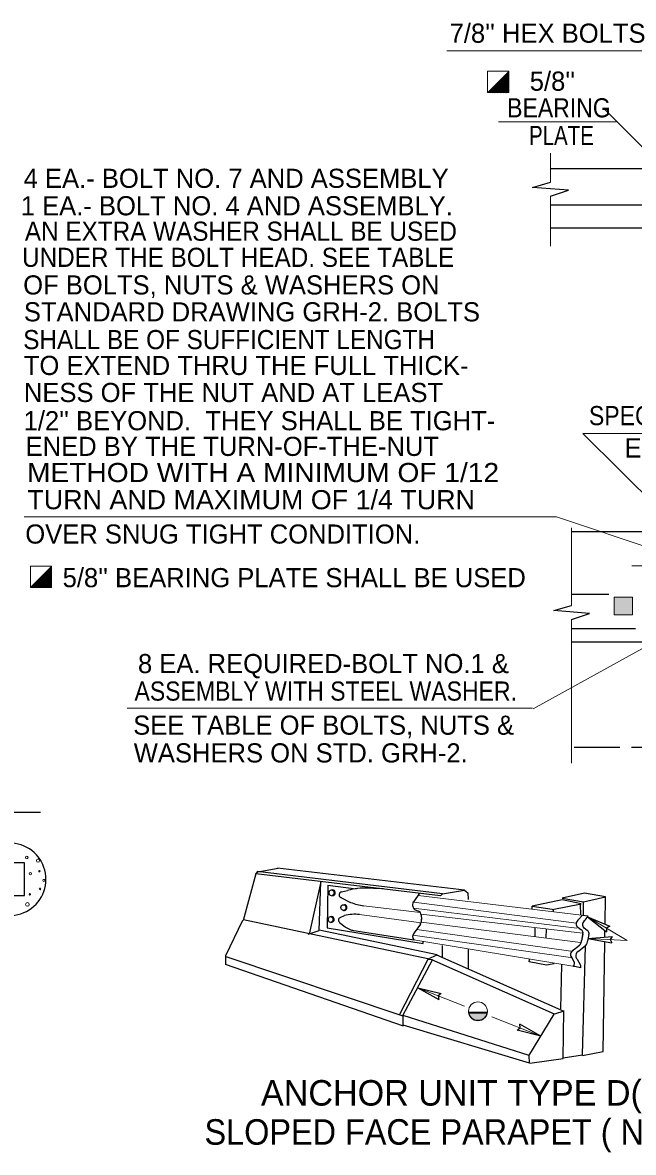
# Model space of a CAD drawing. Extents: x 569 to 948, y 15 to 283.
# Drawn here: x 702.3 to 745.5, y 85.4 to 165.1 of the extents above; entities that cross this region are included whole.
import ezdxf

# ---------------------------------------------------------------- set-up
doc = ezdxf.new("R2010")
doc.units = 0
doc.header["$LTSCALE"] = 0.54
doc.linetypes.add('LONG_DASHED', pattern=[7.5, 6, -1.5])
doc.layers.add('1', color=7, linetype='Continuous', lineweight=13)
doc.layers.add('2', color=7, linetype='Continuous', lineweight=13)

msp = doc.modelspace()

# ---------------------------------------------------------------- hatches: boundary and pattern name
at = {"layer": '1'}
for points in [[(744.1073, 123.3092), (745.3845, 123.3092), (745.3845, 124.5655), (744.1073, 124.5655)], [(733.8201, 95.2666), (735.1291, 95.2666), (735.0997, 95.1353), (735.0171, 94.9637), (734.9061, 94.8385), (734.7996, 94.7484), (734.6704, 94.7024), (734.5088, 94.6658), (734.3268, 94.6885), (734.1839, 94.7332), (734.0713, 94.8031), (733.9777, 94.8868), (733.9843, 94.8834), (733.9026, 94.9947), (733.8487, 95.1118)]]:
    msp.add_hatch(color=256, dxfattribs=at).paths.add_polyline_path(points)

# ---------------------------------------------------------------- linework, layer by layer
for points in [[(744.1073, 123.3092), (745.3845, 123.3092), (745.3845, 124.5655), (744.1073, 124.5655)], [(733.8201, 95.2666), (735.1291, 95.2666), (735.0997, 95.1353), (735.0171, 94.9637), (734.9061, 94.8385), (734.7996, 94.7484), (734.6704, 94.7024), (734.5088, 94.6658), (734.3268, 94.6885), (734.1839, 94.7332), (734.0713, 94.8031), (733.9777, 94.8868), (733.9843, 94.8834), (733.9026, 94.9947), (733.8487, 95.1118)]]:
    msp.add_lwpolyline(points, close=True, dxfattribs=at)
at = {"layer": '2'}
for p, q in [((732.2712, 163.1287), (746.8067, 163.1287)), ((747.2814, 155.1302), (743.4734, 158.9689)), ((735.9383, 158.1071), (744.2484, 158.1071)), ((739.5939, 155.9015), (739.5939, 153.8489)), ((739.5939, 149.3294), (739.5939, 152.8673)), ((741.8946, 136.1134), (749.5294, 128.5404)), ((756.7682, 136.1134), (741.8946, 136.1134)), ((740.033, 130.2353), (702.4252, 130.2353)), ((749.6474, 127.0021), (740.033, 130.2353)), ((741.0751, 129.458), (741.0751, 123.9734)), ((745.3473, 126.7651), (749.1743, 126.7651)), ((738.3695, 116.6873), (753.0267, 124.7574)), ((741.0751, 112.8346), (741.0751, 122.9911)), ((738.3393, 116.728), (709.7039, 116.728)), ((741.4345, 101.5586), (729.9407, 103.0316)), ((741.8027, 102.1111), (730.2437, 103.5097)), ((726.1082, 102.1561), (730.459, 101.5788)), ((726.417, 102.7781), (730.4053, 102.3135)), ((741.4608, 101.1904), (729.9147, 102.6172)), ((741.8553, 100.8484), (730.4665, 102.19)), ((741.7237, 100.191), (730.4762, 101.633)), ((741.0136, 99.1388), (729.8772, 100.7148)), ((741.0399, 99.5861), (730.1509, 101.1116)), ((741.1714, 98.5076), (729.9407, 100.375)), ((730.2355, 96.9953), (733.5369, 95.6986)), ((738.9128, 93.587), (735.4625, 94.9422))]:
    msp.add_line(p, q, dxfattribs=at)
at = {"layer": '2', "lineweight": 25}
for p, q in [((735.17, 160.1749), (736.6555, 161.6605)), ((735.2868, 160.1913), (736.6528, 161.5573)), ((735.368, 160.1749), (736.6502, 161.457)), ((735.4568, 160.1715), (736.6569, 161.3717)), ((735.5661, 160.1749), (736.6605, 161.2693)), ((735.6548, 160.1715), (736.6569, 161.1736)), ((735.7746, 160.1749), (736.6605, 161.0609)), ((735.8633, 160.1715), (736.654, 160.9622)), ((735.9623, 160.1749), (736.657, 160.8697)), ((736.0509, 160.1715), (736.6597, 160.7803)), ((736.1603, 160.1749), (736.6502, 160.6648)), ((736.2489, 160.1715), (736.6583, 160.5808)), ((736.3374, 160.1749), (736.6502, 160.4877)), ((736.4262, 160.1715), (736.6574, 160.4028)), ((736.5042, 160.1749), (736.6502, 160.3209)), ((736.5856, 160.1832), (736.6594, 160.2569)), ((739.5833, 154.8265), (755.2681, 154.8265)), ((755.2681, 152.2214), (739.619, 152.2214)), ((755.2681, 150.6155), (739.619, 150.6155)), ((741.0751, 129.1947), (748.6551, 129.1989)), ((702.873, 125.2386), (704.3585, 126.7241)), ((702.9897, 125.2549), (704.3558, 126.6209)), ((703.071, 125.2386), (704.3532, 126.5207)), ((703.1598, 125.2352), (704.3599, 126.4353)), ((703.2691, 125.2386), (704.3635, 126.333)), ((703.3578, 125.2352), (704.3599, 126.2372)), ((703.4776, 125.2386), (704.3635, 126.1246)), ((703.5663, 125.2352), (704.3569, 126.0258)), ((703.6653, 125.2386), (704.36, 125.9333)), ((703.7539, 125.2352), (704.3627, 125.8439)), ((703.8633, 125.2386), (704.3532, 125.7285)), ((703.9519, 125.2352), (704.3613, 125.6445)), ((704.0404, 125.2386), (704.3532, 125.5513)), ((704.1292, 125.2352), (704.3604, 125.4664)), ((704.2072, 125.2386), (704.3532, 125.3846)), ((704.2886, 125.2468), (704.3623, 125.3206)), ((743.7139, 124.7452), (741.0751, 124.7458)), ((741.0751, 122.3442), (745.6152, 122.3442)), ((765.853, 121.3758), (741.0751, 121.3758)), ((624.397, 109.382), (703.5778, 109.382)), ((702.445, 105.8068), (697.2208, 105.8068)), ((702.445, 103.5108), (702.445, 105.8068)), ((718.928, 105.1869), (720.3628, 105.4452)), ((733.5273, 103.873), (720.33, 105.4438)), ((718.7823, 105.0296), (717.8968, 101.7498)), ((731.8312, 103.4915), (718.7765, 105.0455)), ((718.7935, 105.0183), (718.8943, 105.1869)), ((731.9632, 103.6337), (718.8849, 105.1904)), ((723.8665, 104.236), (723.8319, 101.2264)), ((723.8665, 104.236), (725.8698, 103.9802)), ((724.1318, 103.8951), (724.2238, 103.9008)), ((724.8426, 103.759), (725.2738, 103.8584)), ((697.2208, 103.5108), (702.445, 103.5108)), ((724.1478, 103.4882), (724.24, 103.4938)), ((724.8033, 103.3592), (725.4848, 103.0196)), ((730.3488, 103.668), (729.9557, 103.0758)), ((741.75, 102.1111), (741.7237, 102.9264)), ((741.9343, 102.1111), (741.9343, 103.0579)), ((743.4583, 101.482), (743.486, 103.3998)), ((724.7379, 101.9448), (725.043, 102.0884)), ((724.9731, 102.8545), (725.0588, 102.8542)), ((724.9731, 102.4482), (725.0618, 102.4489)), ((730.0041, 102.5225), (730.2804, 102.409)), ((730.4662, 102.1253), (730.4889, 101.8203)), ((738.3045, 102.5319), (738.3045, 102.7422)), ((739.8038, 102.3478), (739.8038, 102.4791)), ((741.8467, 102.0975), (741.5858, 101.8105)), ((730.9453, 99.0242), (717.9267, 101.7812)), ((724.0612, 102.0133), (724.147, 102.0183)), ((724.0778, 101.6075), (724.1637, 101.613)), ((724.7033, 101.6), (725.0898, 101.2943)), ((730.4108, 101.4841), (729.9617, 100.8636)), ((742.217, 101.9928), (743.7863, 101.3295)), ((742.217, 101.9928), (743.5493, 100.9308)), ((725.5744, 101.0588), (729.9452, 100.3659)), ((738.5149, 100.6382), (738.5149, 101.2168)), ((739.3039, 100.5065), (739.3303, 101.1378)), ((741.7496, 101.0825), (741.528, 101.2548)), ((741.8038, 100.3129), (741.8941, 100.7724)), ((741.8103, 100.3129), (741.9005, 100.7724)), ((742.1967, 101.0233), (741.9752, 101.1958)), ((742.2377, 100.2933), (742.3279, 100.7526)), ((742.2508, 100.4792), (743.9486, 100.6221)), ((743.4453, 100.5893), (743.4513, 101.0028)), ((731.9395, 99.9806), (731.9395, 99.1126)), ((733.7807, 99.7176), (733.7807, 98.2972)), ((741.1096, 99.5697), (741.651, 99.9963)), ((741.5567, 99.563), (742.0983, 99.9898)), ((742.2508, 100.4792), (743.9243, 100.159)), ((743.3282, 92.4846), (743.4403, 100.2443)), ((728.9309, 95.0804), (730.9603, 99.0104)), ((741.0358, 99.2353), (741.2737, 98.8088)), ((740.3297, 95.5093), (740.4087, 98.6129)), ((741.2635, 98.8166), (741.2569, 98.4748)), ((730.2288, 96.9997), (731.8845, 96.5985)), ((730.2288, 96.9997), (731.715, 96.1668)), ((738.0942, 92.2214), (729.2041, 95.0359)), ((733.8182, 95.2537), (735.1379, 95.2537)), ((733.8353, 95.2307), (735.1238, 95.2307)), ((738.0678, 92.1952), (739.8563, 95.141)), ((738.1203, 91.6693), (729.2041, 94.352)), ((738.9121, 93.5873), (737.4258, 94.4203)), ((738.9121, 93.5873), (737.2563, 93.9885)), ((738.1203, 91.6955), (738.0942, 92.2214)), ((741.8553, 92.2214), (743.3282, 92.4846))]:
    msp.add_line(p, q, dxfattribs=at)
at = {"layer": '2', "linetype": 'LONG_DASHED', "lineweight": 25}
msp.add_line((756.6577, 113.9553), (741.0751, 113.9553), dxfattribs=at)
at = {"layer": '2'}
for points in [[(735.1603, 160.18), (736.6612, 160.18), (736.6612, 161.6809), (735.1603, 161.6809)], [(702.8633, 125.2437), (704.3642, 125.2437), (704.3642, 126.7446), (702.8633, 126.7446)]]:
    msp.add_lwpolyline(points, close=True, dxfattribs=at)
at = {"layer": '2', "lineweight": 25}
for points in [[(739.5939, 152.8673), (740.8674, 153.2902), (738.3385, 153.4849), (739.5939, 153.8489)], [(741.0911, 122.9964), (742.3646, 123.4193), (739.8357, 123.6141), (741.0911, 123.9781)], [(722.4932, 100.7863), (723.259, 101.042), (723.3724, 104.4813), (722.5498, 100.7863)], [(731.8312, 103.4915), (731.9647, 103.634), (733.5273, 103.873)], [(733.5243, 103.8727), (733.7548, 103.7012), (733.7829, 103.2207)], [(739.7248, 102.5056), (741.7763, 102.9264), (740.4349, 103.1894), (738.3045, 102.7422), (739.7248, 102.5319)], [(742.0465, 101.7623), (742.2623, 102.0571), (741.8521, 102.0983)], [(717.8407, 101.7385), (716.6525, 99.2449), (716.6525, 98.6608)], [(743.7863, 101.3295), (743.5543, 101.1949), (743.5493, 100.9308)], [(730.9663, 99.0337), (731.5976, 99.3229), (723.2599, 101.0588)], [(723.8319, 101.2264), (730.6065, 100.125), (730.6065, 100.2637)], [(743.9486, 100.6221), (743.8058, 100.3949), (743.9243, 100.159)], [(740.4876, 92.0373), (741.8553, 92.2479), (742.0657, 99.9279)], [(716.6308, 98.6531), (729.1913, 94.3109), (729.1913, 94.998), (716.6858, 99.1753)], [(729.1777, 95.0253), (731.2619, 98.9554), (730.9603, 98.9828)], [(731.5448, 99.3229), (740.5402, 95.3514), (739.8826, 95.141), (731.2293, 98.9548)], [(739.8563, 98.6918), (739.3303, 98.5866), (738.0942, 98.8233), (738.1203, 98.9811)], [(741.483, 99.0053), (741.7209, 98.5786), (741.7127, 98.4063), (741.2039, 98.513)], [(731.8845, 96.5985), (731.6773, 96.4282), (731.715, 96.1668)], [(738.1467, 91.6693), (740.4876, 92.0111), (740.5402, 95.3778)], [(737.2563, 93.9885), (737.4635, 94.1589), (737.4258, 94.4203)]]:
    msp.add_lwpolyline(points, dxfattribs=at)
for points in [[(743.486, 103.3998), (742.0131, 103.6628), (740.4349, 103.3208), (741.9343, 103.0579)], [(733.8328, 95.2433), (735.1263, 95.2433), (735.1104, 95.1638), (735.0532, 95.0112), (734.9515, 94.8776), (734.8593, 94.7982), (734.764, 94.7346), (734.6527, 94.6963), (734.5288, 94.6709), (734.3858, 94.6741), (734.2428, 94.7091), (734.1251, 94.7695), (734.0108, 94.8649), (733.9249, 94.9794), (733.8582, 95.1193)]]:
    msp.add_lwpolyline(points, close=True, dxfattribs=at)
at = {"layer": '2'}
msp.add_lwpolyline([(742.3231, 101.9323), (745.0098, 100.3349), (742.2505, 100.48)], dxfattribs=at)
for centre, radius in [((702.6066, 106.1919), 0.0916), ((703.4016, 105.9731), 0.1156), ((703.5062, 105.2214), 0.0506), ((702.8578, 105.0464), 0.0919), ((703.8176, 104.5755), 0.0753), ((703.5442, 103.9743), 0.0588), ((702.654, 102.8753), 0.1267), ((702.8276, 103.5856), 0.05), ((734.477, 95.3303), 0.6653)]:
    msp.add_circle(centre, radius, dxfattribs=at)
at = {"layer": '2', "lineweight": 25}
for centre, radius, start, end in [((701.4092, 104.6505), 2.555, 206.15361, 153.18521), ((724.8942, 103.5524), 0.2131, 104.08379, 245.19537), ((726.4289, 99.8095), 4.2112, 86.48347, 105.94506), ((726.8346, 93.1696), 10.8442, 84.8984, 90.75404), ((726.7417, 105.9803), 3.2166, 246.85598, 264.27805), ((730.2211, 102.8226), 0.3689, 134.55518, 233.69805), ((725.7641, 99.2508), 2.9278, 83.17664, 104.25717), ((730.1722, 102.1366), 0.2925, 356.89804, 69.37284), ((724.8316, 101.7613), 0.2061, 116.91946, 231.53967), ((725.9089, 102.3963), 1.3748, 232.94533, 258.95952), ((729.9921, 101.7571), 0.4998, 325.57119, 8.69532), ((741.7918, 101.5029), 0.3689, 123.71698, 222.85984), ((742.2374, 101.4466), 0.3689, 121.15253, 222.85984), ((730.2285, 100.6022), 0.3689, 134.55518, 219.82759), ((741.6084, 100.8364), 0.2925, 346.05984, 58.53464), ((742.0358, 100.7903), 0.2925, 346.05984, 58.53464), ((741.2977, 100.3431), 0.4998, 314.73298, 357.85711), ((741.7383, 100.3365), 0.4998, 314.73298, 357.85711), ((741.3917, 99.3351), 0.3689, 123.71698, 222.85984), ((741.7534, 99.2562), 0.3689, 123.71698, 222.85984)]:
    msp.add_arc(centre, radius, start, end, dxfattribs=at)
for centre in [(724.1416, 103.693), (724.973, 102.6514), (724.0715, 101.8105)]:
    msp.add_ellipse(centre, major_axis=(0, 0.2032), ratio=0.866237, dxfattribs=at)
for centre, start_param, end_param in [((724.221, 103.6976), 3.2111959, 6.3258487), ((725.0477, 102.6514), 3.2211697, 6.2203004), ((724.1462, 101.8153), 3.240671, 6.2826751)]:
    msp.add_ellipse(centre, major_axis=(0, 0.2032), ratio=0.866237, start_param=start_param, end_param=end_param, dxfattribs=at)

# ---------------------------------------------------------------- texts
at = {"layer": '2'}
for s, height, p in [("7/8'' HEX BOLTS", 1.351, (732.4751, 163.696)), ("5/8''", 1.351, (738.1359, 160.3093)), ('4 EA.- BOLT NO. 7 AND ASSEMBLY', 1.351, (702.3896, 153.4523)), ('1 EA.- BOLT NO. 4 AND ASSEMBLY.', 1.351, (702.1839, 151.5151)), ('OF BOLTS, NUTS & WASHERS ON', 1.351, (702.3545, 145.9273)), ('STANDARD DRAWING GRH-2. BOLTS ', 1.351, (702.4044, 144.0289)), ('TO EXTEND THRU THE FULL THICK-', 1.351, (702.3988, 140.2442)), ('NESS OF THE NUT AND AT LEAST ', 1.351, (702.4043, 138.335)), ("1/2'' BEYOND.  THEY SHALL BE TIGHT-", 1.351, (702.3849, 136.3442)), ('ENED BY THE TURN-OF-THE-NUT', 1.351, (702.5248, 134.5329)), ('END SHOE', 1.351, (744.828, 134.42)), ('OVER SNUG TIGHT CONDITION.', 1.351, (702.5045, 128.3445)), ("5/8'' BEARING PLATE SHALL BE USED", 1.351, (705.1406, 125.2648)), ('8 EA. REQUIRED-BOLT NO.1 &', 1.351, (710.4623, 119.2)), ('SEE TABLE OF BOLTS, NUTS & ', 1.351, (710.1265, 114.8546)), ('WASHERS ON STD. GRH-2.', 1.351, (710.1659, 112.8964)), ('ANCHOR UNIT TYPE D( BF )', 1.802, (719.1503, 88.6741))]:
    msp.add_text(s, height=height, dxfattribs=at).set_placement(p)
for s, height, width, p in [('BEARING', 1.351, 0.9, (736.5386, 158.4288)), ('PLATE', 1.351, 0.8, (738.0836, 156.4809)), ('AN EXTRA WASHER SHALL BE USED', 1.351, 0.95, (702.4744, 149.7193)), ('UNDER THE BOLT HEAD. SEE TABLE', 1.351, 0.95, (702.2765, 147.8755)), ('SHALL BE OF SUFFICIENT LENGTH ', 1.351, 0.95, (702.358, 142.0694)), ('SPECIAL W-BEAM', 1.351, 0.9, (742.3178, 136.7032)), ('METHOD WITH A MINIMUM OF 1/12', 1.351, 1.1, (702.6286, 132.6863)), ('TURN AND MAXIMUM OF 1/4 TURN', 1.351, 1.05, (702.6503, 130.7688)), ('ASSEMBLY WITH STEEL WASHER.', 1.351, 0.9, (710.2184, 117.2601)), ('SLOPED FACE PARAPET ( NOTCHED )', 1.802, 0.95, (715.1645, 85.9142))]:
    msp.add_text(s, height=height, dxfattribs=dict(at, width=width)).set_placement(p)

doc.saveas('drawing.dxf')
